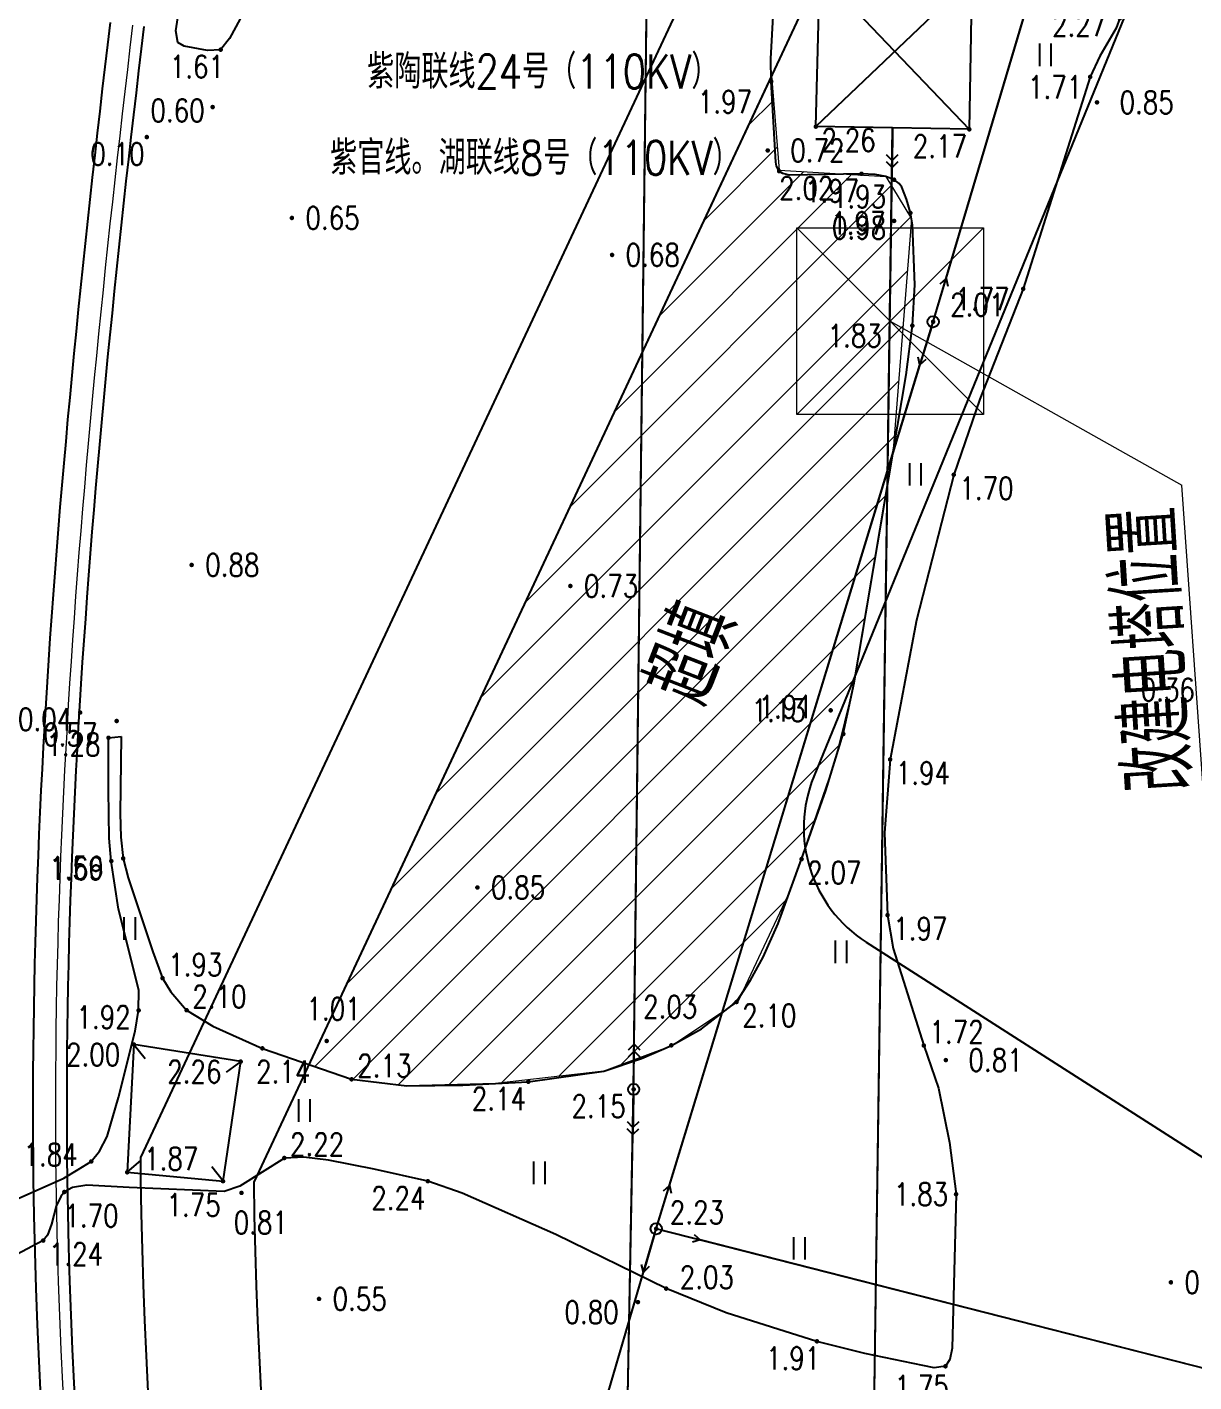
# Model space of a CAD drawing. Extents: x 500036 to 1001740, y 2543128 to 5086681.
# Drawn here: x 500745.2 to 500796.9, y 2543628.8 to 2543688.7 of the extents above; entities that cross this region are included whole.
import ezdxf
from ezdxf.enums import TextEntityAlignment as Align

# ---------------------------------------------------------------- set-up
doc = ezdxf.new("R2010")
doc.units = 0
doc.header["$LTSCALE"] = 0.5
doc.linetypes.add('CENTER', pattern=[50.8, 31.75, -6.35, 6.35, -6.35])
doc.layers.get('0').update_dxf_attribs({"linetype": 'CONTINUOUS', "lineweight": 5})
for name, color, linetype in [('0-文字', 7, 'CONTINUOUS'), ('GCD', 8, 'CONTINUOUS'), ('L-河涌边线', 160, 'CONTINUOUS'), ('zhix', 2, 'CONTINUOUS'), ('分隔带', 3, 'CONTINUOUS'), ('地形图', 8, 'CONTINUOUS'), ('路基边线', 1, 'CONTINUOUS'), ('路面边线', 7, 'CONTINUOUS')]:
    doc.layers.add(name, color=color, linetype=linetype)
doc.layers.add('标注', color=4, linetype='CONTINUOUS', lineweight=15)
doc.layers.add('隧道', color=6, linetype='CONTINUOUS', lineweight=5)
doc.styles.add('HZ', font='romans.shx', dxfattribs={"width": 0.8, "bigfont": 'hztxt.shx'})
doc.styles.get("Standard").update_dxf_attribs({"font": 'simplex1.shx', "width": 0.7, "bigfont": 'hztxt.shx'})
doc.linetypes.add('10421', pattern='A,2,[150,AAA.SHX,S=1,R=0,X=0,Y=1],1e-11', length=2)

# ---------------------------------------------------------------- blocks, each defined once
blk = doc.blocks.new('GC200')
at = {"linetype": 'Continuous', "const_width": 0.2, "flags": 128}
blk.add_lwpolyline([(-0.1, 0, 1), (0.1, 0, 1)], format="xyb", close=True, dxfattribs=at)
blk = doc.blocks.new('gc013b')
at = {"linetype": 'Continuous'}
blk.add_line((0.5, 0), (4, 0), dxfattribs=at)
at = {"linetype": 'Continuous', "flags": 128}
blk.add_lwpolyline([(3.39, 0.35), (4, 0), (3.39, -0.35)], dxfattribs=at)
blk = doc.blocks.new('gc121')
for p, q in [((-0.5, -1), (-0.5, 1)), ((0.5, -1), (0.5, 1))]:
    blk.add_line(p, q)
blk = doc.blocks.new('gc170')
at = {"linetype": 'Continuous'}
blk.add_circle((0, 0), 0.5, dxfattribs=at)
blk = doc.blocks.new('gc013a')
at = {"linetype": 'Continuous'}
blk.add_line((0.5, 0), (4, 0), dxfattribs=at)
at = {"linetype": 'Continuous', "flags": 128}
for points in [[(2.88, 0.5), (3.38, 0), (2.88, -0.5)], [(3.5, 0.5), (4, 0), (3.5, -0.5)]]:
    blk.add_lwpolyline(points, dxfattribs=at)

msp = doc.modelspace()

# ---------------------------------------------------------------- hatches: boundary and pattern name
at = {"layer": '标注'}
h = msp.add_hatch(dxfattribs=at)
h.set_pattern_fill('ANSI31', color=256, scale=0.5, style=0)
h.paths.add_polyline_path([(500757.696, 2543642.848), (500778.168, 2543686.589), (500778.507, 2543682.411), (500783.223, 2543682.127), (500784.366, 2543680.253), (500783.532, 2543669.844), (500781.826, 2543659.723), (500780.963, 2543656.219), (500778.983, 2543650.51), (500776.673, 2543645.612), (500773.788, 2543643.694), (500770.755, 2543642.554), (500765.958, 2543642.004), (500762.031, 2543641.902), (500759.588, 2543642.192)])

# ---------------------------------------------------------------- linework, layer by layer
at = {"color": 5, "linetype": 'CENTER'}
for p, q in [((500779.291, 2543679.862), (500787.555, 2543671.598)), ((500779.291, 2543671.598), (500787.555, 2543679.862))]:
    msp.add_line(p, q, dxfattribs=at)
at = {"color": 5}
msp.add_lwpolyline([(500779.291, 2543679.862), (500787.555, 2543679.862), (500787.555, 2543671.598), (500779.291, 2543671.598)], close=True, dxfattribs=at)
at = {"layer": 'L-河涌边线', "linetype": 'Continuous', "flags": 128}
msp.add_lwpolyline([(500813.828, 2543737.774), (500797.585, 2543699.58), (500793.936, 2543689.562), (500780.043, 2543655.587, 0.362188), (500782.364, 2543648.261), (500932.955, 2543551.952)], format="xyb", dxfattribs=at)
at = {"layer": 'zhix', "linetype": 'CENTER', "flags": 128}
msp.add_lwpolyline([(500793.177, 2543473.03), (500792.623, 2543473.863), (500792.07, 2543474.696), (500791.517, 2543475.529), (500790.964, 2543476.363), (500790.411, 2543477.196), (500789.859, 2543478.029), (500789.306, 2543478.863), (500788.754, 2543479.697), (500788.203, 2543480.531), (500787.652, 2543481.365), (500787.101, 2543482.2), (500786.551, 2543483.035), (500786.001, 2543483.871), (500785.452, 2543484.707), (500784.904, 2543485.543), (500784.357, 2543486.38), (500783.81, 2543487.217), (500783.264, 2543488.055), (500782.719, 2543488.893), (500782.174, 2543489.732), (500781.631, 2543490.572), (500781.089, 2543491.412), (500780.548, 2543492.253), (500780.008, 2543493.094), (500779.469, 2543493.937), (500778.931, 2543494.78), (500778.395, 2543495.624), (500777.859, 2543496.468), (500777.326, 2543497.314), (500776.793, 2543498.161), (500776.262, 2543499.008), (500775.733, 2543499.856), (500775.205, 2543500.706), (500774.679, 2543501.556), (500774.154, 2543502.407), (500773.631, 2543503.26), (500773.11, 2543504.113), (500772.59, 2543504.968), (500772.073, 2543505.823), (500771.557, 2543506.68), (500771.044, 2543507.538), (500770.532, 2543508.397), (500770.022, 2543509.258), (500769.515, 2543510.119), (500769.009, 2543510.982), (500768.506, 2543511.846), (500768.006, 2543512.712), (500767.507, 2543513.579), (500767.011, 2543514.447), (500766.517, 2543515.317), (500766.026, 2543516.188), (500765.537, 2543517.06), (500765.051, 2543517.934), (500764.568, 2543518.81), (500764.087, 2543519.687), (500763.609, 2543520.565), (500763.134, 2543521.445), (500762.662, 2543522.326), (500762.193, 2543523.209), (500761.726, 2543524.094), (500761.263, 2543524.98), (500760.803, 2543525.868), (500760.346, 2543526.757), (500759.892, 2543527.648), (500759.441, 2543528.541), (500758.994, 2543529.436), (500758.55, 2543530.332), (500758.11, 2543531.229), (500757.673, 2543532.129), (500757.239, 2543533.03, -0.10866), (500732.772, 2543637.598), (500732.761, 2543638.598), (500732.753, 2543639.598), (500732.75, 2543640.598), (500732.75, 2543641.598), (500732.754, 2543642.598), (500732.762, 2543643.598), (500732.773, 2543644.598), (500732.788, 2543645.598), (500732.807, 2543646.598), (500732.829, 2543647.597), (500732.854, 2543648.597), (500732.883, 2543649.597), (500732.915, 2543650.596), (500732.951, 2543651.596), (500732.989, 2543652.595), (500733.031, 2543653.594), (500733.076, 2543654.593), (500733.124, 2543655.592), (500733.175, 2543656.59), (500733.228, 2543657.589), (500733.285, 2543658.587), (500733.344, 2543659.586), (500733.407, 2543660.584), (500733.471, 2543661.582), (500733.539, 2543662.579), (500733.609, 2543663.577), (500733.681, 2543664.574), (500733.756, 2543665.571), (500733.834, 2543666.568), (500733.913, 2543667.565), (500733.995, 2543668.562), (500734.079, 2543669.558), (500734.166, 2543670.555), (500734.254, 2543671.551), (500734.345, 2543672.547), (500734.437, 2543673.542), (500734.531, 2543674.538), (500734.628, 2543675.533), (500734.726, 2543676.528), (500734.826, 2543677.523), (500734.927, 2543678.518), (500735.031, 2543679.513), (500735.135, 2543680.507), (500735.242, 2543681.502), (500735.35, 2543682.496), (500735.459, 2543683.49), (500735.569, 2543684.484), (500735.681, 2543685.477), (500735.795, 2543686.471), (500735.909, 2543687.464), (500736.024, 2543688.458), (500736.141, 2543689.451), (500736.259, 2543690.444), (500736.377, 2543691.437), (500736.497, 2543692.43), (500736.617, 2543693.423), (500736.738, 2543694.415), (500736.86, 2543695.408), (500736.983, 2543696.4), (500737.106, 2543697.393), (500737.229, 2543698.385), (500737.354, 2543699.377), (500737.478, 2543700.369), (500737.603, 2543701.361), (500737.729, 2543702.354), (500737.855, 2543703.346), (500737.98, 2543704.338), (500738.107, 2543705.33), (500738.233, 2543706.322), (500738.359, 2543707.314), (500779.058, 2544027.005)], format="xyb", dxfattribs=at)
at = {"layer": '分隔带', "flags": 128}
msp.add_lwpolyline([(500778.279, 2543698.622), (500773.058, 2543687.466), (500750.26, 2543638.756)], dxfattribs=at)
for points in [[(500767.602, 2543544.559, -0.10229), (500747.021, 2543637.775), (500747.01, 2543638.732), (500747.003, 2543639.676), (500747, 2543640.621), (500747, 2543641.567), (500747.004, 2543642.514), (500747.011, 2543643.461), (500747.022, 2543644.41), (500747.036, 2543645.359), (500747.054, 2543646.308), (500747.075, 2543647.259), (500747.099, 2543648.21), (500747.127, 2543649.162), (500747.157, 2543650.115), (500747.191, 2543651.068), (500747.228, 2543652.022), (500747.268, 2543652.977), (500747.311, 2543653.933), (500747.357, 2543654.889), (500747.405, 2543655.845), (500747.457, 2543656.803), (500747.511, 2543657.761), (500747.568, 2543658.72), (500747.628, 2543659.679), (500747.69, 2543660.64), (500747.755, 2543661.6), (500747.823, 2543662.562), (500747.892, 2543663.524), (500747.965, 2543664.486), (500748.04, 2543665.45), (500748.117, 2543666.414), (500748.196, 2543667.378), (500748.277, 2543668.343), (500748.361, 2543669.309), (500748.447, 2543670.276), (500748.535, 2543671.243), (500748.625, 2543672.211), (500748.717, 2543673.179), (500748.81, 2543674.148), (500748.906, 2543675.118), (500749.003, 2543676.088), (500749.102, 2543677.059), (500749.203, 2543678.03), (500749.306, 2543679.003), (500749.41, 2543679.976), (500749.515, 2543680.949), (500749.622, 2543681.923), (500749.731, 2543682.898), (500749.841, 2543683.874), (500749.952, 2543684.85), (500750.065, 2543685.827), (500750.178, 2543686.804), (500750.293, 2543687.782), (500750.41, 2543688.768)], [(500807.633, 2543483.347, -0.035754), (500772.892, 2543540.863, -0.108305), (500750.271, 2543637.815), (500750.26, 2543638.756)], [(500756.337, 2543532.598, -0.108661), (500731.772, 2543637.586)], [(500758.141, 2543533.463, -0.108658), (500733.772, 2543637.611)]]:
    msp.add_lwpolyline(points, format="xyb", dxfattribs=at)
at = {"layer": '地形图', "linetype": 'Continuous'}
for p, q in [((500772.095, 2543643.748), (500772.932, 2543712.701)), ((500785.892, 2543677.622), (500794.182, 2543705.48)), ((500780.055, 2543441.378), (500783.502, 2543682.524)), ((500773.653, 2543637.494), (500784.738, 2543673.792)), ((500749.955, 2543643.733), (500750.458, 2543643.111)), ((500754.682, 2543642.977), (500754.037, 2543642.504)), ((500771.016, 2543584.911), (500772.034, 2543639.748)), ((500749.66, 2543638.078), (500750.265, 2543638.601)), ((500753.9, 2543637.684), (500753.406, 2543638.313)), ((500804.7, 2543627.514), (500775.007, 2543635.087)), ((500760.496, 2543592.713), (500772.506, 2543633.662))]:
    msp.add_line(p, q, dxfattribs=at)
at = {"layer": '地形图', "color": 1, "linetype": 'Continuous'}
for p, q in [((500787.037, 2543690.92), (500780.132, 2543684.333)), ((500780.307, 2543691.134), (500786.922, 2543684.215))]:
    msp.add_line(p, q, dxfattribs=at)
at = {"layer": '地形图', "linetype": '10421', "flags": 128}
msp.add_lwpolyline([(500860.343, 2543851.928), (500860.047, 2543848.173), (500860.224, 2543843.871), (500860.586, 2543841.436), (500861.444, 2543839.235), (500862.157, 2543836.826), (500862.338, 2543834.809), (500861.901, 2543832.451), (500860.911, 2543830.439), (500859.128, 2543827.609), (500851.893, 2543817.011), (500850.945, 2543815.282), (500850.008, 2543813.394), (500847.518, 2543806.489), (500847.098, 2543805.734), (500846.64, 2543805.158), (500845.603, 2543804.195), (500844.63, 2543803.65), (500843.912, 2543803.41), (500843.033, 2543803.431), (500841.899, 2543803.694), (500838.886, 2543804.666), (500837.358, 2543805.028), (500836.219, 2543805.211), (500835.198, 2543805.278), (500833.319, 2543805.204), (500832.559, 2543805.261), (500831.069, 2543805.446), (500823.29, 2543806.657), (500820.881, 2543807.2), (500817.506, 2543808.162), (500813.685, 2543809.652), (500811.133, 2543811.063), (500810.562, 2543811.189), (500809.059, 2543811.24), (500806.627, 2543811.101), (500804.968, 2543810.83), (500804.108, 2543810.524), (500803.544, 2543810.028), (500802.875, 2543809.264), (500802.289, 2543808.208), (500801.898, 2543807.177), (500801.711, 2543806.174), (500801.722, 2543805.504), (500802.184, 2543804.167), (500802.293, 2543803.494), (500802.284, 2543802.744), (500802.173, 2543802.052), (500802.121, 2543801.759), (500802.038, 2543801.542), (500801.778, 2543801.351), (500798.924, 2543800.552), (500798.309, 2543800.226), (500798.148, 2543800.084), (500798.065, 2543799.938), (500797.985, 2543799.517), (500798.448, 2543797.098), (500798.544, 2543796.806), (500798.733, 2543796.507), (500798.851, 2543796.454), (500799.025, 2543796.436), (500799.182, 2543796.474), (500799.312, 2543796.541), (500800.273, 2543797.618), (500800.469, 2543797.754), (500800.737, 2543797.895), (500801.053, 2543797.953), (500801.388, 2543797.941), (500804.649, 2543797.386), (500805.832, 2543797.09), (500809.789, 2543795.991), (500814.45, 2543794.43), (500819.265, 2543792.747), (500823.708, 2543790.935), (500830.01, 2543788.428), (500830.42, 2543788.161), (500830.684, 2543787.752), (500830.717, 2543787.25), (500830.635, 2543786.574), (500828.876, 2543781.625), (500824.671, 2543771.397), (500823.392, 2543767.802), (500820.356, 2543759.78), (500819.801, 2543757.665), (500819.636, 2543756.3), (500819.695, 2543755.201), (500819.926, 2543753.871), (500820.289, 2543752.135), (500820.164, 2543750.426), (500819.733, 2543748.326), (500814.277, 2543735.818), (500812.157, 2543730.812), (500810.77, 2543727.398), (500810.197, 2543726.096), (500804.923, 2543715.593), (500801.135, 2543708.145), (500800.056, 2543706.559), (500799.568, 2543706.249), (500798.843, 2543705.997), (500797.404, 2543705.787), (500796.77, 2543705.817), (500796.121, 2543705.928), (500789.994, 2543708.502), (500787.543, 2543709.301), (500781.647, 2543711.482), (500775.489, 2543713.089), (500771.585, 2543714.053), (500760.307, 2543715.899), (500759.63, 2543715.908), (500759.318, 2543715.773), (500759.19, 2543715.596), (500759.132, 2543715.308), (500758.909, 2543712.025), (500758.852, 2543710.191), (500758.616, 2543704.913), (500758.641, 2543703.982), (500758.815, 2543703.42), (500759.291, 2543702.774), (500759.912, 2543702.198), (500760.502, 2543701.735), (500762.052, 2543700.977), (500767.871, 2543698.438), (500770.746, 2543697.33), (500775.392, 2543695.692), (500776.018, 2543695.527), (500776.429, 2543695.584), (500777.993, 2543696.026), (500778.308, 2543696.078), (500778.564, 2543696.038), (500778.801, 2543695.977), (500786.589, 2543693.437), (500788.881, 2543692.619), (500791.081, 2543691.701), (500793.057, 2543690.679), (500793.256, 2543690.443), (500793.444, 2543690.116), (500793.597, 2543689.678), (500793.583, 2543689.13), (500793.424, 2543688.696), (500792.696, 2543687.458), (500792.27, 2543686.532), (500789.308, 2543677.158), (500787.385, 2543672.284), (500786.233, 2543668.935), (500784.592, 2543662.504), (500783.42, 2543656.342), (500783.174, 2543653.102), (500783.306, 2543649.457), (500783.549, 2543647.984), (500784.91, 2543643.685), (500785.566, 2543641.799), (500786.043, 2543639.398), (500786.337, 2543637.109), (500786.169, 2543630.304), (500786.054, 2543629.794), (500785.868, 2543629.496), (500785.369, 2543629.434), (500784.87, 2543629.534), (500782.302, 2543630.056), (500780.179, 2543630.601), (500776.162, 2543631.868), (500773.51, 2543632.933), (500768.622, 2543635.33), (500764.488, 2543637.161), (500762.961, 2543637.683), (500760.591, 2543638.221), (500758.572, 2543638.617), (500757.477, 2543638.755), (500756.614, 2543638.711), (500754.644, 2543637.464), (500753.951, 2543637.222), (500749.75, 2543637.4), (500747.868, 2543637.509), (500747.238, 2543637.413), (500746.88, 2543637.207), (500746.726, 2543637.013), (500746.522, 2543636.579), (500746.314, 2543635.787), (500746.138, 2543635.303), (500745.946, 2543635.058), (500741.716, 2543632.814), (500739.79, 2543631.823), (500734.266, 2543628.917), (500733.774, 2543628.751), (500733.273, 2543628.674), (500733.04, 2543628.823), (500732.916, 2543629.01), (500732.441, 2543630.626), (500732.355, 2543630.78), (500732.197, 2543630.906), (500731.749, 2543631.013), (500731.241, 2543631.002), (500724.288, 2543630.447), (500712.949, 2543630.645), (500711.325, 2543630.634), (500700.435, 2543629.704), (500690.727, 2543628.745), (500688.358, 2543628.605), (500683.424, 2543628.311), (500679.368, 2543628.16), (500675.508, 2543628.369), (500672.672, 2543628.904), (500670.448, 2543629.513), (500669.135, 2543630.089), (500666.228, 2543631.331), (500663.88, 2543632.429), (500662.231, 2543633.593), (500661.28, 2543634.705), (500660.618, 2543636.077), (500659.469, 2543640.107), (500658.985, 2543641.512), (500658.469, 2543642.778), (500656.226, 2543646.444), (500655.177, 2543647.656), (500648.572, 2543653.759), (500648.131, 2543654.519), (500647.792, 2543655.337), (500647.668, 2543656.082), (500647.599, 2543656.926), (500648.349, 2543665.451), (500648.591, 2543668.017), (500648.598, 2543669.946), (500648.074, 2543678.756), (500648.063, 2543679.504), (500648.153, 2543680.673), (500648.66, 2543685.231), (500649.522, 2543690.364), (500649.605, 2543691.42), (500649.602, 2543692.247), (500649.394, 2543692.709), (500649.152, 2543693.058), (500639.722, 2543698.395), (500639.047, 2543698.96), (500638.606, 2543699.429), (500638.363, 2543700.114), (500638.123, 2543701.005), (500637.19, 2543705.892), (500637.056, 2543707.165), (500637.173, 2543709.494), (500637.972, 2543713.611), (500638.014, 2543714.168), (500637.897, 2543715.46), (500637.016, 2543719.21), (500636.885, 2543720.059), (500636.661, 2543722.165), (500636.162, 2543732.418), (500636.259, 2543733.964), (500636.438, 2543735.027), (500636.684, 2543735.902), (500637.752, 2543739.042), (500640.183, 2543744.392), (500644.069, 2543753.036), (500646.886, 2543758.268), (500646.946, 2543758.764), (500646.947, 2543759.128), (500646.805, 2543759.441), (500646.535, 2543759.695), (500644.538, 2543760.65)], dxfattribs=at)
at = {"layer": '地形图', "linetype": 'Continuous', "flags": 128}
for points in [[(500770.9, 2543519.278), (500770.979, 2543582.911), (500772.071, 2543641.748), (500772.956, 2543714.701), (500773.657, 2543768.872)], [(500733.285, 2543579.984), (500759.933, 2543590.794), (500773.069, 2543635.581), (500785.322, 2543675.705), (500794.752, 2543707.397)], [(500806.638, 2543627.02), (500773.069, 2543635.581)]]:
    msp.add_lwpolyline(points, dxfattribs=at)
at = {"layer": '地形图', "linetype": '10421', "flags": 128}
msp.add_lwpolyline([(500749.391, 2543657.349), (500749.354, 2543653.953), (500749.374, 2543652.904), (500749.484, 2543651.965), (500749.699, 2543651.101), (500750.795, 2543647.83), (500751.225, 2543646.664), (500751.593, 2543646.056), (500752.291, 2543645.247), (500753.457, 2543644.536), (500755.642, 2543643.561), (500759.588, 2543642.192), (500762.031, 2543641.902), (500764.507, 2543641.926), (500767.41, 2543642.082), (500770.755, 2543642.554), (500772.418, 2543643.116), (500773.738, 2543643.694), (500775.07, 2543644.429), (500776.623, 2543645.612), (500777.248, 2543646.571), (500777.795, 2543647.597), (500778.464, 2543649.086), (500779.502, 2543651.933), (500780.579, 2543654.969), (500781.347, 2543657.47), (500781.826, 2543659.723), (500784.124, 2543673.351), (500784.403, 2543675.534), (500784.518, 2543677.342), (500784.416, 2543679.988), (500784.315, 2543680.518), (500784.14, 2543681.126), (500783.938, 2543681.654), (500783.816, 2543681.812), (500783.594, 2543681.986), (500783.223, 2543682.127), (500782.762, 2543682.218), (500782.152, 2543682.246), (500778.96, 2543682.19), (500778.676, 2543682.257), (500778.507, 2543682.361), (500778.395, 2543682.581), (500778.355, 2543682.758), (500778.159, 2543686.335), (500778.136, 2543687.339), (500778.26, 2543689.483), (500778.209, 2543689.874), (500777.964, 2543690.441), (500777.419, 2543691.259), (500775.228, 2543694.527), (500774.854, 2543694.889), (500774.471, 2543695.091), (500774.037, 2543695.201), (500773.691, 2543695.252), (500763.274, 2543694.256), (500762.265, 2543694.094), (500761.785, 2543693.944), (500759.389, 2543692.999), (500757.192, 2543692.407), (500756.727, 2543692.208), (500756.456, 2543691.989), (500756.097, 2543691.634), (500755.79, 2543691.214), (500754.182, 2543688.229), (500753.796, 2543687.738), (500753.218, 2543687.703), (500752.175, 2543687.887), (500751.895, 2543688.058), (500751.815, 2543688.579), (500753.083, 2543696.805), (500753.734, 2543701.407), (500753.801, 2543703.865), (500753.419, 2543713.724), (500753.391, 2543714.019), (500753.301, 2543714.187), (500753.103, 2543714.272), (500752.899, 2543714.285), (500750.758, 2543714.281), (500750.528, 2543714.342), (500750.366, 2543714.427), (500750.202, 2543714.579), (500750.11, 2543714.713), (500749.842, 2543715.919), (500749.655, 2543716.129), (500749.424, 2543716.286), (500749.04, 2543716.379), (500748.633, 2543716.438), (500739.005, 2543717.083), (500735.145, 2543717.507), (500725.961, 2543718.847), (500724.161, 2543719.054), (500709.326, 2543719.724), (500708.013, 2543719.968), (500705.952, 2543720.473), (500704.782, 2543720.868), (500704.111, 2543721.259), (500699.64, 2543724.406), (500699.385, 2543724.49), (500699.086, 2543724.526), (500698.828, 2543724.463), (500698.614, 2543724.339), (500697.459, 2543723.369), (500696.919, 2543723.171), (500696.258, 2543723.094), (500694.341, 2543723.453), (500693.385, 2543723.572), (500692.555, 2543723.593), (500691.756, 2543723.345), (500690.981, 2543722.997), (500690.082, 2543722.522), (500689.371, 2543722.082), (500685.237, 2543717.655), (500683.791, 2543716.697), (500678.722, 2543714.51), (500674.877, 2543713.304), (500673.099, 2543712.908), (500672.128, 2543712.707), (500671.274, 2543712.515), (500669.663, 2543712.397), (500664.183, 2543712.479), (500663.898, 2543712.47), (500663.567, 2543712.594), (500663.32, 2543712.877), (500663.148, 2543713.473), (500663.073, 2543713.64), (500662.852, 2543713.772), (500662.083, 2543713.714), (500660.687, 2543713.482), (500659.35, 2543713.146), (500658.266, 2543712.572), (500657.371, 2543711.957), (500656.623, 2543711.216), (500656.09, 2543710.419), (500653.643, 2543702.546), (500653.669, 2543702.233), (500653.747, 2543701.995), (500653.953, 2543701.773), (500654.887, 2543701.565), (500655.049, 2543701.494), (500655.136, 2543701.35), (500655.133, 2543701.094), (500655.041, 2543700.84), (500653.016, 2543696.464), (500651.778, 2543693.313), (500649.52, 2543685.466), (500649.137, 2543683.696), (500648.989, 2543681.865), (500648.843, 2543676.527), (500648.943, 2543673.54), (500649.582, 2543661.821), (500649.815, 2543660.48), (500650.177, 2543659.856), (500651.155, 2543658.517), (500651.464, 2543657.936), (500651.895, 2543656.177), (500652.16, 2543653.769), (500652.44, 2543652.563), (500652.872, 2543651.506), (500653.681, 2543650.396), (500659.628, 2543642.869), (500659.974, 2543642.316), (500660.258, 2543641.713), (500660.422, 2543640.769), (500660.556, 2543639.152), (500660.866, 2543638.139), (500661.922, 2543636.69), (500663.712, 2543635.218), (500665.863, 2543633.89), (500668.653, 2543632.762), (500671.639, 2543631.874), (500676.341, 2543630.934), (500680.234, 2543630.849), (500684.384, 2543630.935), (500687.682, 2543631.167), (500699.681, 2543631.312), (500702.44, 2543631.388), (500714.533, 2543631.137), (500717.114, 2543631.238), (500724.67, 2543631.705), (500729.855, 2543632.074), (500733.046, 2543632.435), (500735.892, 2543632.984), (500737.213, 2543633.415), (500738.906, 2543634.108), (500744.031, 2543636.561), (500746.853, 2543637.823), (500747.497, 2543638.197), (500748.071, 2543638.559), (500748.436, 2543639.02), (500748.768, 2543639.662), (500749.278, 2543641.386), (500750.012, 2543644.325), (500750.166, 2543645.24), (500750.168, 2543646.129), (500749.27, 2543649.723), (500748.958, 2543651.843), (500748.869, 2543652.854), (500748.839, 2543654.988), (500748.833, 2543657.3)], close=True, dxfattribs=at)
at = {"layer": '地形图', "color": 1, "linetype": 'Continuous', "flags": 128}
msp.add_lwpolyline([(500780.307, 2543691.134), (500787.037, 2543690.92), (500786.922, 2543684.215), (500780.132, 2543684.333)], close=True, dxfattribs=at)
msp.add_lwpolyline([(500780.03, 2543439.629), (500783.527, 2543684.274)], dxfattribs=at)
at = {"layer": '地形图', "linetype": 'Continuous', "flags": 128}
msp.add_lwpolyline([(500754.682, 2543642.977), (500749.955, 2543643.733), (500749.66, 2543638.078), (500753.9, 2543637.684)], close=True, dxfattribs=at)
at = {"layer": '标注', "linetype": 'ByBlock'}
for p in [(500783.423, 2543675.73), (500797.287, 2543654.872)]:
    msp.add_line(p, (500796.325, 2543668.477), dxfattribs=at)
at = {"layer": '标注', "flags": 128}
msp.add_lwpolyline([(500757.696, 2543642.848), (500778.168, 2543686.589), (500778.507, 2543682.411), (500783.223, 2543682.127), (500784.366, 2543680.253), (500783.532, 2543669.844), (500781.826, 2543659.723), (500780.963, 2543656.219), (500778.983, 2543650.51), (500776.673, 2543645.612), (500773.788, 2543643.694), (500770.755, 2543642.554), (500765.958, 2543642.004), (500762.031, 2543641.902), (500759.588, 2543642.192), (500757.696, 2543642.848)], dxfattribs=at)
at = {"layer": '路基边线', "flags": 128}
msp.add_lwpolyline([(500782.609, 2543696.079), (500755.273, 2543637.672)], dxfattribs=at)
msp.add_lwpolyline([(500777.526, 2543542.762, -0.108384), (500755.273, 2543637.672, -0.108384)], format="xyb", dxfattribs=at)
at = {"layer": '路面边线', "flags": 128}
for points in [[(500768.645, 2543538.733, -0.108411), (500745.521, 2543637.756), (500745.51, 2543638.718), (500745.503, 2543639.668), (500745.5, 2543640.619), (500745.5, 2543641.571), (500745.504, 2543642.523), (500745.511, 2543643.476), (500745.522, 2543644.429), (500745.537, 2543645.384), (500745.554, 2543646.339), (500745.575, 2543647.294), (500745.6, 2543648.251), (500745.627, 2543649.208), (500745.658, 2543650.165), (500745.692, 2543651.124), (500745.729, 2543652.083), (500745.769, 2543653.042), (500745.812, 2543654.002), (500745.858, 2543654.963), (500745.907, 2543655.924), (500745.959, 2543656.886), (500746.014, 2543657.848), (500746.071, 2543658.811), (500746.131, 2543659.775), (500746.193, 2543660.739), (500746.259, 2543661.703), (500746.326, 2543662.669), (500746.397, 2543663.634), (500746.469, 2543664.601), (500746.544, 2543665.567), (500746.621, 2543666.535), (500746.701, 2543667.503), (500746.783, 2543668.471), (500746.867, 2543669.44), (500746.953, 2543670.41), (500747.041, 2543671.38), (500747.131, 2543672.351), (500747.223, 2543673.322), (500747.317, 2543674.294), (500747.413, 2543675.266), (500747.511, 2543676.239), (500747.61, 2543677.212), (500747.711, 2543678.186), (500747.814, 2543679.161), (500747.918, 2543680.136), (500748.024, 2543681.112), (500748.132, 2543682.088), (500748.24, 2543683.065), (500748.35, 2543684.042), (500748.462, 2543685.02), (500748.574, 2543685.999), (500748.688, 2543686.978), (500748.803, 2543687.958), (500748.92, 2543688.945)], [(500745.761, 2543527.478, -0.108724), (500720.023, 2543637.44)]]:
    msp.add_lwpolyline(points, format="xyb", dxfattribs=at)
at = {"layer": '隧道', "flags": 128}
msp.add_lwpolyline([(500767.146, 2543544.354, -0.102291), (500746.521, 2543637.769), (500746.51, 2543638.727), (500746.503, 2543639.674), (500746.5, 2543640.621), (500746.5, 2543641.568), (500746.504, 2543642.517), (500746.511, 2543643.466), (500746.522, 2543644.416), (500746.536, 2543645.367), (500746.554, 2543646.319), (500746.575, 2543647.271), (500746.599, 2543648.224), (500746.627, 2543649.177), (500746.658, 2543650.132), (500746.691, 2543651.087), (500746.728, 2543652.042), (500746.768, 2543652.999), (500746.811, 2543653.956), (500746.857, 2543654.913), (500746.906, 2543655.872), (500746.958, 2543656.831), (500747.012, 2543657.79), (500747.069, 2543658.75), (500747.129, 2543659.711), (500747.191, 2543660.673), (500747.256, 2543661.635), (500747.324, 2543662.597), (500747.394, 2543663.561), (500747.466, 2543664.524), (500747.541, 2543665.489), (500747.618, 2543666.454), (500747.698, 2543667.42), (500747.779, 2543668.386), (500747.863, 2543669.353), (500747.949, 2543670.321), (500748.037, 2543671.289), (500748.127, 2543672.257), (500748.219, 2543673.227), (500748.313, 2543674.197), (500748.408, 2543675.167), (500748.506, 2543676.138), (500748.605, 2543677.11), (500748.706, 2543678.082), (500748.809, 2543679.055), (500748.913, 2543680.029), (500749.018, 2543681.003), (500749.126, 2543681.978), (500749.234, 2543682.954), (500749.344, 2543683.93), (500749.455, 2543684.907), (500749.568, 2543685.884), (500749.682, 2543686.862), (500749.796, 2543687.841), (500749.913, 2543688.827)], format="xyb", dxfattribs=at)

# ---------------------------------------------------------------- block references
at = {"layer": '地形图', "linetype": 'Continuous'}
ref = msp.add_blockref('GC200', (500793.583, 2543689.13, 2.265), dxfattribs=dict(at, xscale=0.5, yscale=0.5, zscale=0.5))
ref.add_attrib('height', '2.27', dxfattribs={"layer": 'GCD', "linetype": 'Continuous', "height": 1, "style": 'HZ', "width": 0.8}).set_placement((500790.583, 2543688.83, 2.27), align=Align.MIDDLE_LEFT)
ref = msp.add_blockref('GC200', (500753.796, 2543687.738, 1.614), dxfattribs=dict(at, xscale=0.5, yscale=0.5, zscale=0.5))
ref.add_attrib('height', '1.61', dxfattribs={"layer": 'GCD', "linetype": 'Continuous', "height": 1, "style": 'HZ', "width": 0.8}).set_placement((500751.546, 2543686.988, 1.61), align=Align.MIDDLE_LEFT)
at = {"layer": '地形图', "linetype": 'Continuous', "xscale": 0.5, "yscale": 0.5}
for name, p in [('gc121', (500790.298, 2543687.511)), ('gc170', (500785.322, 2543675.705)), ('gc121', (500784.547, 2543668.954)), ('gc121', (500749.782, 2543648.863)), ('gc121', (500781.255, 2543647.829)), ('gc170', (500772.071, 2543641.748)), ('gc121', (500757.508, 2543640.813)), ('gc121', (500767.899, 2543638.055)), ('gc170', (500773.069, 2543635.581)), ('gc121', (500779.412, 2543634.715))]:
    msp.add_blockref(name, p, dxfattribs=at)
at = {"layer": '地形图', "linetype": 'Continuous'}
ref = msp.add_blockref('GC200', (500778.159, 2543686.335, 1.972), dxfattribs=dict(at, xscale=0.5, yscale=0.5, zscale=0.5))
ref.add_attrib('height', '1.97', dxfattribs={"layer": 'GCD', "linetype": 'Continuous', "height": 1, "style": 'HZ', "width": 0.8}).set_placement((500774.909, 2543685.435, 1.97), align=Align.MIDDLE_LEFT)
ref = msp.add_blockref('GC200', (500792.27, 2543686.532, 1.712), dxfattribs=dict(at, xscale=0.5, yscale=0.5, zscale=0.5))
ref.add_attrib('height', '1.71', dxfattribs={"layer": 'GCD', "linetype": 'Continuous', "height": 1, "style": 'HZ', "width": 0.8}).set_placement((500789.52, 2543686.082, 1.71), align=Align.MIDDLE_LEFT)
ref = msp.add_blockref('GC200', (500792.572, 2543685.407, 0.849), dxfattribs=dict(at, xscale=0.5, yscale=0.5, zscale=0.5))
ref.add_attrib('height', '0.85', dxfattribs={"layer": 'GCD', "linetype": 'Continuous', "height": 1, "style": 'HZ', "width": 0.8}).set_placement((500793.572, 2543685.407, 0.85), align=Align.MIDDLE_LEFT)
ref = msp.add_blockref('GC200', (500753.441, 2543685.199, 0.6), dxfattribs=dict(at, xscale=0.5, yscale=0.5, zscale=0.5))
ref.add_attrib('height', '0.60', dxfattribs={"layer": 'GCD', "linetype": 'Continuous', "height": 1, "style": 'HZ', "width": 0.8}).set_placement((500750.691, 2543685.049, 0.6), align=Align.MIDDLE_LEFT)
ref = msp.add_blockref('GC200', (500750.527, 2543683.873, 0.104), dxfattribs=dict(at, xscale=0.5, yscale=0.5, zscale=0.5))
ref.add_attrib('height', '0.10', dxfattribs={"layer": 'GCD', "linetype": 'Continuous', "height": 1, "style": 'HZ', "width": 0.8}).set_placement((500748.027, 2543683.123, 0.1), align=Align.MIDDLE_LEFT)
ref = msp.add_blockref('GC200', (500780.132, 2543684.333, 2.259), dxfattribs=dict(at, xscale=0.5, yscale=0.5, zscale=0.5))
ref.add_attrib('height', '2.26', dxfattribs={"layer": 'GCD', "linetype": 'Continuous', "height": 1, "style": 'HZ', "width": 0.8}).set_placement((500780.382, 2543683.733, 2.26), align=Align.MIDDLE_LEFT)
at = {"layer": '地形图', "color": 1, "linetype": 'Continuous', "xscale": 0.4999999997734176, "yscale": 0.5, "rotation": 269.1809441100789}
msp.add_blockref('gc013a', (500783.531, 2543684.524), dxfattribs=at)
at = {"layer": '地形图', "linetype": 'Continuous'}
ref = msp.add_blockref('GC200', (500786.922, 2543684.215, 2.173), dxfattribs=dict(at, xscale=0.5, yscale=0.5, zscale=0.5))
ref.add_attrib('height', '2.17', dxfattribs={"layer": 'GCD', "linetype": 'Continuous', "height": 1, "style": 'HZ', "width": 0.8}).set_placement((500784.422, 2543683.465, 2.17), align=Align.MIDDLE_LEFT)
ref = msp.add_blockref('GC200', (500778.001, 2543683.279, 0.72), dxfattribs=dict(at, xscale=0.5, yscale=0.5, zscale=0.5))
ref.add_attrib('height', '0.72', dxfattribs={"layer": 'GCD', "linetype": 'Continuous', "height": 1, "style": 'HZ', "width": 0.8}).set_placement((500779.001, 2543683.279, 0.72), align=Align.MIDDLE_LEFT)
ref = msp.add_blockref('GC200', (500778.507, 2543682.361, 2.016), dxfattribs=dict(at, xscale=0.5, yscale=0.5, zscale=0.5))
ref.add_attrib('height', '2.02', dxfattribs={"layer": 'GCD', "linetype": 'Continuous', "height": 1, "style": 'HZ', "width": 0.8}).set_placement((500778.507, 2543681.611, 2.02), align=Align.MIDDLE_LEFT)
ref = msp.add_blockref('GC200', (500782.152, 2543682.246, 1.968), dxfattribs=dict(at, xscale=0.5, yscale=0.5, zscale=0.5))
ref.add_attrib('height', '1.97', dxfattribs={"layer": 'GCD', "linetype": 'Continuous', "height": 1, "style": 'HZ', "width": 0.8}).set_placement((500779.652, 2543681.496, 1.97), align=Align.MIDDLE_LEFT)
ref = msp.add_blockref('GC200', (500783.594, 2543681.986, 1.934), dxfattribs=dict(at, xscale=0.5, yscale=0.5, zscale=0.5))
ref.add_attrib('height', '1.93', dxfattribs={"layer": 'GCD', "linetype": 'Continuous', "height": 1, "style": 'HZ', "width": 0.8}).set_placement((500780.844, 2543681.236, 1.93), align=Align.MIDDLE_LEFT)
ref = msp.add_blockref('GC200', (500756.948, 2543680.294, 0.65), dxfattribs=dict(at, xscale=0.5, yscale=0.5, zscale=0.5))
ref.add_attrib('height', '0.65', dxfattribs={"layer": 'GCD', "linetype": 'Continuous', "height": 1, "style": 'HZ', "width": 0.8}).set_placement((500757.548, 2543680.294, 0.65), align=Align.MIDDLE_LEFT)
ref = msp.add_blockref('GC200', (500783.595, 2543680.163, 0.978), dxfattribs=dict(at, xscale=0.5, yscale=0.5, zscale=0.5))
ref.add_attrib('height', '0.98', dxfattribs={"layer": 'GCD', "linetype": 'Continuous', "height": 1, "style": 'HZ', "width": 0.8}).set_placement((500780.845, 2543679.863, 0.98), align=Align.MIDDLE_LEFT)
ref = msp.add_blockref('GC200', (500784.315, 2543680.518, 1.965), dxfattribs=dict(at, xscale=0.5, yscale=0.5, zscale=0.5))
ref.add_attrib('height', '1.97', dxfattribs={"layer": 'GCD', "linetype": 'Continuous', "height": 1, "style": 'HZ', "width": 0.8}).set_placement((500780.815, 2543680.068, 1.97), align=Align.MIDDLE_LEFT)
ref = msp.add_blockref('GC200', (500771.116, 2543678.658, 0.68), dxfattribs=dict(at, xscale=0.5, yscale=0.5, zscale=0.5))
ref.add_attrib('height', '0.68', dxfattribs={"layer": 'GCD', "linetype": 'Continuous', "height": 1, "style": 'HZ', "width": 0.8}).set_placement((500771.716, 2543678.658, 0.68), align=Align.MIDDLE_LEFT)
at = {"layer": '地形图', "linetype": 'Continuous', "yscale": 0.5}
for name, p, xscale, rotation in [('gc013b', (500785.322, 2543675.705), 0.5000000000528296, 73.42955113880309), ('gc013b', (500785.322, 2543675.705), 0.4999999998747797, 253.0184644980924), ('gc013a', (500772.071, 2543641.748), 0.5000000000487171, 89.30497337387548), ('gc013a', (500772.071, 2543641.748), 0.5000000000500832, 268.9367267394658), ('gc013b', (500773.069, 2543635.581), 0.4999999998747797, 73.01846449809236), ('gc013b', (500773.069, 2543635.581), 0.4999999999673735, 345.6926771961132), ('gc013b', (500773.069, 2543635.581), 0.5000000001159527, 253.6536189396167)]:
    msp.add_blockref(name, p, dxfattribs=dict(at, xscale=xscale, rotation=rotation))
at = {"layer": '地形图', "linetype": 'Continuous'}
ref = msp.add_blockref('GC200', (500785.322, 2543675.705, 2.01), dxfattribs=dict(at, xscale=0.5, yscale=0.5, zscale=0.5))
ref.add_attrib('height', '2.01', dxfattribs={"layer": 'GCD', "linetype": 'Continuous', "height": 1, "style": 'HZ', "width": 0.8}).set_placement((500786.072, 2543676.455, 2.01), align=Align.MIDDLE_LEFT)
ref = msp.add_blockref('GC200', (500789.308, 2543677.158, 1.766), dxfattribs=dict(at, xscale=0.5, yscale=0.5, zscale=0.5))
ref.add_attrib('height', '1.77', dxfattribs={"layer": 'GCD', "linetype": 'Continuous', "height": 1, "style": 'HZ', "width": 0.8}).set_placement((500786.308, 2543676.708, 1.77), align=Align.MIDDLE_LEFT)
ref = msp.add_blockref('GC200', (500784.403, 2543675.534, 1.832), dxfattribs=dict(at, xscale=0.5, yscale=0.5, zscale=0.5))
ref.add_attrib('height', '1.83', dxfattribs={"layer": 'GCD', "linetype": 'Continuous', "height": 1, "style": 'HZ', "width": 0.8}).set_placement((500780.653, 2543675.084, 1.83), align=Align.MIDDLE_LEFT)
ref = msp.add_blockref('GC200', (500786.233, 2543668.935, 1.698), dxfattribs=dict(at, xscale=0.5, yscale=0.5, zscale=0.5))
ref.add_attrib('height', '1.70', dxfattribs={"layer": 'GCD', "linetype": 'Continuous', "height": 1, "style": 'HZ', "width": 0.8}).set_placement((500786.483, 2543668.335, 1.7), align=Align.MIDDLE_LEFT)
ref = msp.add_blockref('GC200', (500752.512, 2543664.946, 0.88), dxfattribs=dict(at, xscale=0.5, yscale=0.5, zscale=0.5))
ref.add_attrib('height', '0.88', dxfattribs={"layer": 'GCD', "linetype": 'Continuous', "height": 1, "style": 'HZ', "width": 0.8}).set_placement((500753.112, 2543664.946, 0.88), align=Align.MIDDLE_LEFT)
ref = msp.add_blockref('GC200', (500769.271, 2543664.015, 0.73), dxfattribs=dict(at, xscale=0.5, yscale=0.5, zscale=0.5))
ref.add_attrib('height', '0.73', dxfattribs={"layer": 'GCD', "linetype": 'Continuous', "height": 1, "style": 'HZ', "width": 0.8}).set_placement((500769.871, 2543664.015, 0.73), align=Align.MIDDLE_LEFT)
ref = msp.add_blockref('GC200', (500793.907, 2543659.426, 0.36), dxfattribs=dict(at, xscale=0.5, yscale=0.5, zscale=0.5))
ref.add_attrib('height', '0.36', dxfattribs={"layer": 'GCD', "linetype": 'Continuous', "height": 1, "style": 'HZ', "width": 0.8}).set_placement((500794.507, 2543659.426, 0.36), align=Align.MIDDLE_LEFT)
ref = msp.add_blockref('GC200', (500780.79, 2543658.513, 1.131), dxfattribs=dict(at, xscale=0.5, yscale=0.5, zscale=0.5))
ref.add_attrib('height', '1.13', dxfattribs={"layer": 'GCD', "linetype": 'Continuous', "height": 1, "style": 'HZ', "width": 0.8}).set_placement((500777.29, 2543658.513, 1.13), align=Align.MIDDLE_LEFT)
ref = msp.add_blockref('GC200', (500781.347, 2543657.47, 1.912), dxfattribs=dict(at, xscale=0.5, yscale=0.5, zscale=0.5))
ref.add_attrib('height', '1.91', dxfattribs={"layer": 'GCD', "linetype": 'Continuous', "height": 1, "style": 'HZ', "width": 0.8}).set_placement((500777.597, 2543658.67, 1.91), align=Align.MIDDLE_LEFT)
ref = msp.add_blockref('GC200', (500747.578, 2543658.416, 0.036), dxfattribs=dict(at, xscale=0.5, yscale=0.5, zscale=0.5))
ref.add_attrib('height', '0.04', dxfattribs={"layer": 'GCD', "linetype": 'Continuous', "height": 1, "style": 'HZ', "width": 0.8}).set_placement((500744.828, 2543658.116, 0.04), align=Align.MIDDLE_LEFT)
ref = msp.add_blockref('GC200', (500749.193, 2543658.042, 0.567), dxfattribs=dict(at, xscale=0.5, yscale=0.5, zscale=0.5))
ref.add_attrib('height', '0.57', dxfattribs={"layer": 'GCD', "linetype": 'Continuous', "height": 1, "style": 'HZ', "width": 0.8}).set_placement((500745.943, 2543657.442, 0.57), align=Align.MIDDLE_LEFT)
ref = msp.add_blockref('GC200', (500748.833, 2543657.3, 1.282), dxfattribs=dict(at, xscale=0.5, yscale=0.5, zscale=0.5))
ref.add_attrib('height', '1.28', dxfattribs={"layer": 'GCD', "linetype": 'Continuous', "height": 1, "style": 'HZ', "width": 0.8}).set_placement((500746.083, 2543657, 1.28), align=Align.MIDDLE_LEFT)
ref = msp.add_blockref('GC200', (500783.42, 2543656.342, 1.943), dxfattribs=dict(at, xscale=0.5, yscale=0.5, zscale=0.5))
ref.add_attrib('height', '1.94', dxfattribs={"layer": 'GCD', "linetype": 'Continuous', "height": 1, "style": 'HZ', "width": 0.8}).set_placement((500783.67, 2543655.742, 1.94), align=Align.MIDDLE_LEFT)
ref = msp.add_blockref('GC200', (500748.958, 2543651.843, 1.555), dxfattribs=dict(at, xscale=0.5, yscale=0.5, zscale=0.5))
ref.add_attrib('height', '1.56', dxfattribs={"layer": 'GCD', "linetype": 'Continuous', "height": 1, "style": 'HZ', "width": 0.8}).set_placement((500746.208, 2543651.543, 1.56), align=Align.MIDDLE_LEFT)
ref = msp.add_blockref('GC200', (500749.484, 2543651.965, 1.685), dxfattribs=dict(at, xscale=0.5, yscale=0.5, zscale=0.5))
ref.add_attrib('height', '1.69', dxfattribs={"layer": 'GCD', "linetype": 'Continuous', "height": 1, "style": 'HZ', "width": 0.8}).set_placement((500746.234, 2543651.515, 1.69), align=Align.MIDDLE_LEFT)
ref = msp.add_blockref('GC200', (500779.502, 2543651.933, 2.067), dxfattribs=dict(at, xscale=0.5, yscale=0.5, zscale=0.5))
ref.add_attrib('height', '2.07', dxfattribs={"layer": 'GCD', "linetype": 'Continuous', "height": 1, "style": 'HZ', "width": 0.8}).set_placement((500779.752, 2543651.333, 2.07), align=Align.MIDDLE_LEFT)
ref = msp.add_blockref('GC200', (500765.156, 2543650.677, 0.85), dxfattribs=dict(at, xscale=0.5, yscale=0.5, zscale=0.5))
ref.add_attrib('height', '0.85', dxfattribs={"layer": 'GCD', "linetype": 'Continuous', "height": 1, "style": 'HZ', "width": 0.8}).set_placement((500765.756, 2543650.677, 0.85), align=Align.MIDDLE_LEFT)
ref = msp.add_blockref('GC200', (500783.306, 2543649.457, 1.969), dxfattribs=dict(at, xscale=0.5, yscale=0.5, zscale=0.5))
ref.add_attrib('height', '1.97', dxfattribs={"layer": 'GCD', "linetype": 'Continuous', "height": 1, "style": 'HZ', "width": 0.8}).set_placement((500783.556, 2543648.857, 1.97), align=Align.MIDDLE_LEFT)
ref = msp.add_blockref('GC200', (500751.225, 2543646.664, 1.929), dxfattribs=dict(at, xscale=0.5, yscale=0.5, zscale=0.5))
ref.add_attrib('height', '1.93', dxfattribs={"layer": 'GCD', "linetype": 'Continuous', "height": 1, "style": 'HZ', "width": 0.8}).set_placement((500751.475, 2543647.264, 1.93), align=Align.MIDDLE_LEFT)
ref = msp.add_blockref('GC200', (500752.291, 2543645.247, 2.096), dxfattribs=dict(at, xscale=0.5, yscale=0.5, zscale=0.5))
ref.add_attrib('height', '2.10', dxfattribs={"layer": 'GCD', "linetype": 'Continuous', "height": 1, "style": 'HZ', "width": 0.8}).set_placement((500752.541, 2543645.847, 2.1), align=Align.MIDDLE_LEFT)
ref = msp.add_blockref('GC200', (500758.489, 2543643.888, 1.007), dxfattribs=dict(at, xscale=0.5, yscale=0.5, zscale=0.5))
ref.add_attrib('height', '1.01', dxfattribs={"layer": 'GCD', "linetype": 'Continuous', "height": 1, "style": 'HZ', "width": 0.8}).set_placement((500757.592, 2543645.312, 1.01), align=Align.MIDDLE_LEFT)
ref = msp.add_blockref('GC200', (500773.738, 2543643.694, 2.03), dxfattribs=dict(at, xscale=0.5, yscale=0.5, zscale=0.5))
ref.add_attrib('height', '2.03', dxfattribs={"layer": 'GCD', "linetype": 'Continuous', "height": 1, "style": 'HZ', "width": 0.8}).set_placement((500772.49, 2543645.401, 2.03), align=Align.MIDDLE_LEFT)
ref = msp.add_blockref('GC200', (500776.623, 2543645.612, 2.097), dxfattribs=dict(at, xscale=0.5, yscale=0.5, zscale=0.5))
ref.add_attrib('height', '2.10', dxfattribs={"layer": 'GCD', "linetype": 'Continuous', "height": 1, "style": 'HZ', "width": 0.8}).set_placement((500776.873, 2543645.012, 2.1), align=Align.MIDDLE_LEFT)
ref = msp.add_blockref('GC200', (500750.166, 2543645.24, 1.917), dxfattribs=dict(at, xscale=0.5, yscale=0.5, zscale=0.5))
ref.add_attrib('height', '1.92', dxfattribs={"layer": 'GCD', "linetype": 'Continuous', "height": 1, "style": 'HZ', "width": 0.8}).set_placement((500747.416, 2543644.94, 1.92), align=Align.MIDDLE_LEFT)
ref = msp.add_blockref('GC200', (500784.91, 2543643.685, 1.715), dxfattribs=dict(at, xscale=0.5, yscale=0.5, zscale=0.5))
ref.add_attrib('height', '1.72', dxfattribs={"layer": 'GCD', "linetype": 'Continuous', "height": 1, "style": 'HZ', "width": 0.8}).set_placement((500785.16, 2543644.285, 1.72), align=Align.MIDDLE_LEFT)
ref = msp.add_blockref('GC200', (500749.955, 2543643.733, 2.002), dxfattribs=dict(at, xscale=0.5, yscale=0.5, zscale=0.5))
ref.add_attrib('height', '2.00', dxfattribs={"layer": 'GCD', "linetype": 'Continuous', "height": 1, "style": 'HZ', "width": 0.8}).set_placement((500746.955, 2543643.283, 2), align=Align.MIDDLE_LEFT)
ref = msp.add_blockref('GC200', (500755.642, 2543643.561, 2.135), dxfattribs=dict(at, xscale=0.5, yscale=0.5, zscale=0.5))
ref.add_attrib('height', '2.14', dxfattribs={"layer": 'GCD', "linetype": 'Continuous', "height": 1, "style": 'HZ', "width": 0.8}).set_placement((500755.366, 2543642.531, 2.14), align=Align.MIDDLE_LEFT)
ref = msp.add_blockref('GC200', (500759.588, 2543642.192, 2.131), dxfattribs=dict(at, xscale=0.5, yscale=0.5, zscale=0.5))
ref.add_attrib('height', '2.13', dxfattribs={"layer": 'GCD', "linetype": 'Continuous', "height": 1, "style": 'HZ', "width": 0.8}).set_placement((500759.838, 2543642.792, 2.13), align=Align.MIDDLE_LEFT)
ref = msp.add_blockref('GC200', (500785.884, 2543643.043, 0.81), dxfattribs=dict(at, xscale=0.5, yscale=0.5, zscale=0.5))
ref.add_attrib('height', '0.81', dxfattribs={"layer": 'GCD', "linetype": 'Continuous', "height": 1, "style": 'HZ', "width": 0.8}).set_placement((500786.884, 2543643.043, 0.81), align=Align.MIDDLE_LEFT)
ref = msp.add_blockref('GC200', (500754.682, 2543642.977, 2.262), dxfattribs=dict(at, xscale=0.5, yscale=0.5, zscale=0.5))
ref.add_attrib('height', '2.26', dxfattribs={"layer": 'GCD', "linetype": 'Continuous', "height": 1, "style": 'HZ', "width": 0.8}).set_placement((500751.432, 2543642.527, 2.26), align=Align.MIDDLE_LEFT)
ref = msp.add_blockref('GC200', (500767.41, 2543642.082, 2.143), dxfattribs=dict(at, xscale=0.5, yscale=0.5, zscale=0.5))
ref.add_attrib('height', '2.14', dxfattribs={"layer": 'GCD', "linetype": 'Continuous', "height": 1, "style": 'HZ', "width": 0.8}).set_placement((500764.91, 2543641.332, 2.14), align=Align.MIDDLE_LEFT)
ref = msp.add_blockref('GC200', (500772.071, 2543641.748, 2.151), dxfattribs=dict(at, xscale=0.5, yscale=0.5, zscale=0.5))
ref.add_attrib('height', '2.15', dxfattribs={"layer": 'GCD', "linetype": 'Continuous', "height": 1, "style": 'HZ', "width": 0.8}).set_placement((500769.321, 2543640.998, 2.15), align=Align.MIDDLE_LEFT)
ref = msp.add_blockref('GC200', (500756.614, 2543638.711, 2.219), dxfattribs=dict(at, xscale=0.5, yscale=0.5, zscale=0.5))
ref.add_attrib('height', '2.22', dxfattribs={"layer": 'GCD', "linetype": 'Continuous', "height": 1, "style": 'HZ', "width": 0.8}).set_placement((500756.864, 2543639.311, 2.22), align=Align.MIDDLE_LEFT)
ref = msp.add_blockref('GC200', (500748.071, 2543638.559, 1.841), dxfattribs=dict(at, xscale=0.5, yscale=0.5, zscale=0.5))
ref.add_attrib('height', '1.84', dxfattribs={"layer": 'GCD', "linetype": 'Continuous', "height": 1, "style": 'HZ', "width": 0.8}).set_placement((500745.071, 2543638.859, 1.84), align=Align.MIDDLE_LEFT)
ref = msp.add_blockref('GC200', (500749.66, 2543638.078, 1.872), dxfattribs=dict(at, xscale=0.5, yscale=0.5, zscale=0.5))
ref.add_attrib('height', '1.87', dxfattribs={"layer": 'GCD', "linetype": 'Continuous', "height": 1, "style": 'HZ', "width": 0.8}).set_placement((500750.41, 2543638.678, 1.87), align=Align.MIDDLE_LEFT)
ref = msp.add_blockref('GC200', (500746.88, 2543637.207, 1.7), dxfattribs=dict(at, xscale=0.5, yscale=0.5, zscale=0.5))
ref.add_attrib('height', '1.70', dxfattribs={"layer": 'GCD', "linetype": 'Continuous', "height": 1, "style": 'HZ', "width": 0.8}).set_placement((500746.88, 2543636.157, 1.7), align=Align.MIDDLE_LEFT)
ref = msp.add_blockref('GC200', (500753.9, 2543637.684, 1.749), dxfattribs=dict(at, xscale=0.5, yscale=0.5, zscale=0.5))
ref.add_attrib('height', '1.75', dxfattribs={"layer": 'GCD', "linetype": 'Continuous', "height": 1, "style": 'HZ', "width": 0.8}).set_placement((500751.4, 2543636.634, 1.75), align=Align.MIDDLE_LEFT)
ref = msp.add_blockref('GC200', (500754.717, 2543637.167, 0.81), dxfattribs=dict(at, xscale=0.5, yscale=0.5, zscale=0.5))
ref.add_attrib('height', '0.81', dxfattribs={"layer": 'GCD', "linetype": 'Continuous', "height": 1, "style": 'HZ', "width": 0.8}).set_placement((500754.372, 2543635.853, 0.81), align=Align.MIDDLE_LEFT)
ref = msp.add_blockref('GC200', (500762.961, 2543637.683, 2.241), dxfattribs=dict(at, xscale=0.5, yscale=0.5, zscale=0.5))
ref.add_attrib('height', '2.24', dxfattribs={"layer": 'GCD', "linetype": 'Continuous', "height": 1, "style": 'HZ', "width": 0.8}).set_placement((500760.461, 2543636.933, 2.24), align=Align.MIDDLE_LEFT)
ref = msp.add_blockref('GC200', (500786.337, 2543637.109, 1.825), dxfattribs=dict(at, xscale=0.5, yscale=0.5, zscale=0.5))
ref.add_attrib('height', '1.83', dxfattribs={"layer": 'GCD', "linetype": 'Continuous', "height": 1, "style": 'HZ', "width": 0.8}).set_placement((500783.587, 2543637.109, 1.83), align=Align.MIDDLE_LEFT)
ref = msp.add_blockref('GC200', (500773.069, 2543635.581, 2.234), dxfattribs=dict(at, xscale=0.5, yscale=0.5, zscale=0.5))
ref.add_attrib('height', '2.23', dxfattribs={"layer": 'GCD', "linetype": 'Continuous', "height": 1, "style": 'HZ', "width": 0.8}).set_placement((500773.67, 2543636.302, 2.234), align=Align.MIDDLE_LEFT)
ref = msp.add_blockref('GC200', (500745.946, 2543635.058, 1.238), dxfattribs=dict(at, xscale=0.5, yscale=0.5, zscale=0.5))
ref.add_attrib('height', '1.24', dxfattribs={"layer": 'GCD', "linetype": 'Continuous', "height": 1, "style": 'HZ', "width": 0.8}).set_placement((500746.196, 2543634.458, 1.24), align=Align.MIDDLE_LEFT)
ref = msp.add_blockref('GC200', (500773.51, 2543632.933, 2.029), dxfattribs=dict(at, xscale=0.5, yscale=0.5, zscale=0.5))
ref.add_attrib('height', '2.03', dxfattribs={"layer": 'GCD', "linetype": 'Continuous', "height": 1, "style": 'HZ', "width": 0.8}).set_placement((500774.11, 2543633.433, 2.029), align=Align.MIDDLE_LEFT)
ref = msp.add_blockref('GC200', (500795.842, 2543633.211, 0.33), dxfattribs=dict(at, xscale=0.5, yscale=0.5, zscale=0.5))
ref.add_attrib('height', '0.33', dxfattribs={"layer": 'GCD', "linetype": 'Continuous', "height": 1, "style": 'HZ', "width": 0.8}).set_placement((500796.442, 2543633.211, 0.33), align=Align.MIDDLE_LEFT)
ref = msp.add_blockref('GC200', (500758.149, 2543632.478, 0.55), dxfattribs=dict(at, xscale=0.5, yscale=0.5, zscale=0.5))
ref.add_attrib('height', '0.55', dxfattribs={"layer": 'GCD', "linetype": 'Continuous', "height": 1, "style": 'HZ', "width": 0.8}).set_placement((500758.749, 2543632.478, 0.55), align=Align.MIDDLE_LEFT)
ref = msp.add_blockref('GC200', (500772.26, 2543632.337, 0.798), dxfattribs=dict(at, xscale=0.5, yscale=0.5, zscale=0.5))
ref.add_attrib('height', '0.80', dxfattribs={"layer": 'GCD', "linetype": 'Continuous', "height": 1, "style": 'HZ', "width": 0.8}).set_placement((500769.01, 2543631.887, 0.8), align=Align.MIDDLE_LEFT)
ref = msp.add_blockref('GC200', (500780.179, 2543630.601, 1.913), dxfattribs=dict(at, xscale=0.5, yscale=0.5, zscale=0.5))
ref.add_attrib('height', '1.91', dxfattribs={"layer": 'GCD', "linetype": 'Continuous', "height": 1, "style": 'HZ', "width": 0.8}).set_placement((500777.929, 2543629.851, 1.91), align=Align.MIDDLE_LEFT)
ref = msp.add_blockref('GC200', (500785.868, 2543629.496, 1.751), dxfattribs=dict(at, xscale=0.5, yscale=0.5, zscale=0.5))
ref.add_attrib('height', '1.75', dxfattribs={"layer": 'GCD', "linetype": 'Continuous', "height": 1, "style": 'HZ', "width": 0.8}).set_placement((500783.618, 2543628.596, 1.75), align=Align.MIDDLE_LEFT)

# ---------------------------------------------------------------- texts
at = {"layer": '0-文字', "ltscale": 1000, "width": 0.7}
for s, rotation, p in [('改建电塔位置', 93.55634, (500794.592, 2543667.5)), ('超填', 68.81333, (500775.39, 2543663.023))]:
    msp.add_text(s, height=3, rotation=rotation, dxfattribs=at).set_placement(p, align=Align.MIDDLE_RIGHT)
at = {"layer": '地形图', "linetype": 'Continuous', "style": 'HZ', "width": 0.8}
for s, p in [('紫陶联线24号（110KV）', (500768.051, 2543686.848)), ('紫官线。湖联线8号（110KV）', (500767.7, 2543683.036))]:
    msp.add_text(s, height=1.5, dxfattribs=at).set_placement(p, align=Align.MIDDLE)

doc.saveas('drawing.dxf')
